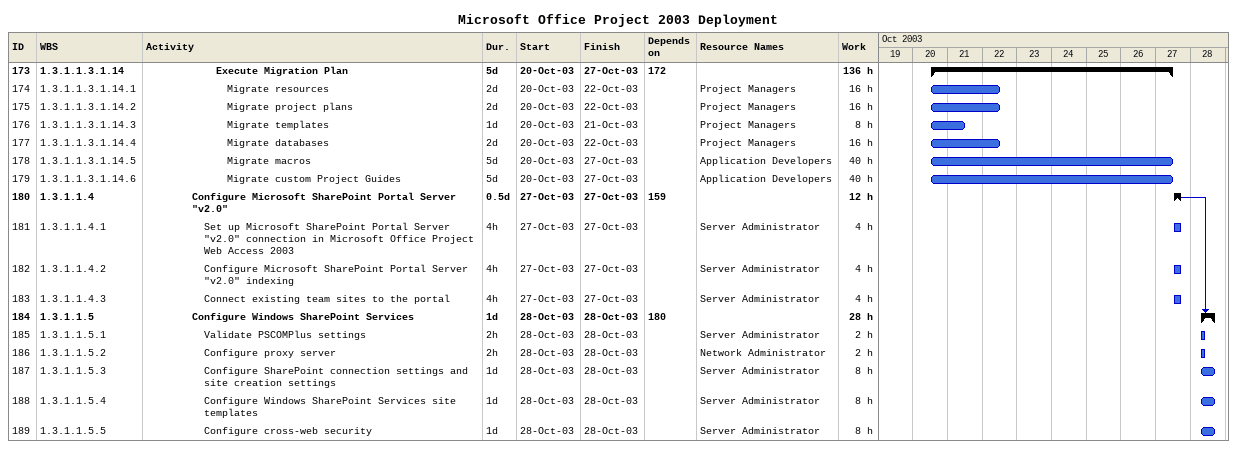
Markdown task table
Microsoft Office Project 2003 Deployment

| ID | WBS | Task | Duration | Start | Finish | Predecessors | Resources | Work (h) |
|---|---|---|---|---|---|---|---|---|
| 173 | 1.3.1.1.3.1.14 | **Execute Migration Plan** | 5d | 2003-10-20 | 2003-10-27 | 172 |  | 136 |
| 174 | 1.3.1.1.3.1.14.1 | Migrate resources | 2d | 2003-10-20 | 2003-10-22 |  | Project Managers | 16 |
| 175 | 1.3.1.1.3.1.14.2 | Migrate project plans | 2d | 2003-10-20 | 2003-10-22 |  | Project Managers | 16 |
| 176 | 1.3.1.1.3.1.14.3 | Migrate templates | 1d | 2003-10-20 | 2003-10-21 |  | Project Managers | 8 |
| 177 | 1.3.1.1.3.1.14.4 | Migrate databases | 2d | 2003-10-20 | 2003-10-22 |  | Project Managers | 16 |
| 178 | 1.3.1.1.3.1.14.5 | Migrate macros | 5d | 2003-10-20 | 2003-10-27 |  | Application Developers | 40 |
| 179 | 1.3.1.1.3.1.14.6 | Migrate custom Project Guides | 5d | 2003-10-20 | 2003-10-27 |  | Application Developers | 40 |
| 180 | 1.3.1.1.4 | **Configure Microsoft SharePoint Portal Server "v2.0"** | 0.5d | 2003-10-27 | 2003-10-27 | 159 |  | 12 |
| 181 | 1.3.1.1.4.1 | Set up Microsoft SharePoint Portal Server "v2.0" connection in Microsoft Office Project Web Access 2003 | 4h | 2003-10-27 | 2003-10-27 |  | Server Administrator | 4 |
| 182 | 1.3.1.1.4.2 | Configure Microsoft SharePoint Portal Server "v2.0" indexing | 4h | 2003-10-27 | 2003-10-27 |  | Server Administrator | 4 |
| 183 | 1.3.1.1.4.3 | Connect existing team sites to the portal | 4h | 2003-10-27 | 2003-10-27 |  | Server Administrator | 4 |
| 184 | 1.3.1.1.5 | **Configure Windows SharePoint Services** | 1d | 2003-10-28 | 2003-10-28 | 180 |  | 28 |
| 185 | 1.3.1.1.5.1 | Validate PSCOMPlus settings | 2h | 2003-10-28 | 2003-10-28 |  | Server Administrator | 2 |
| 186 | 1.3.1.1.5.2 | Configure proxy server | 2h | 2003-10-28 | 2003-10-28 |  | Network Administrator | 2 |
| 187 | 1.3.1.1.5.3 | Configure SharePoint connection settings and site creation settings | 1d | 2003-10-28 | 2003-10-28 |  | Server Administrator | 8 |
| 188 | 1.3.1.1.5.4 | Configure Windows SharePoint Services site templates | 1d | 2003-10-28 | 2003-10-28 |  | Server Administrator | 8 |
| 189 | 1.3.1.1.5.5 | Configure cross-web security | 1d | 2003-10-28 | 2003-10-28 |  | Server Administrator | 8 |
